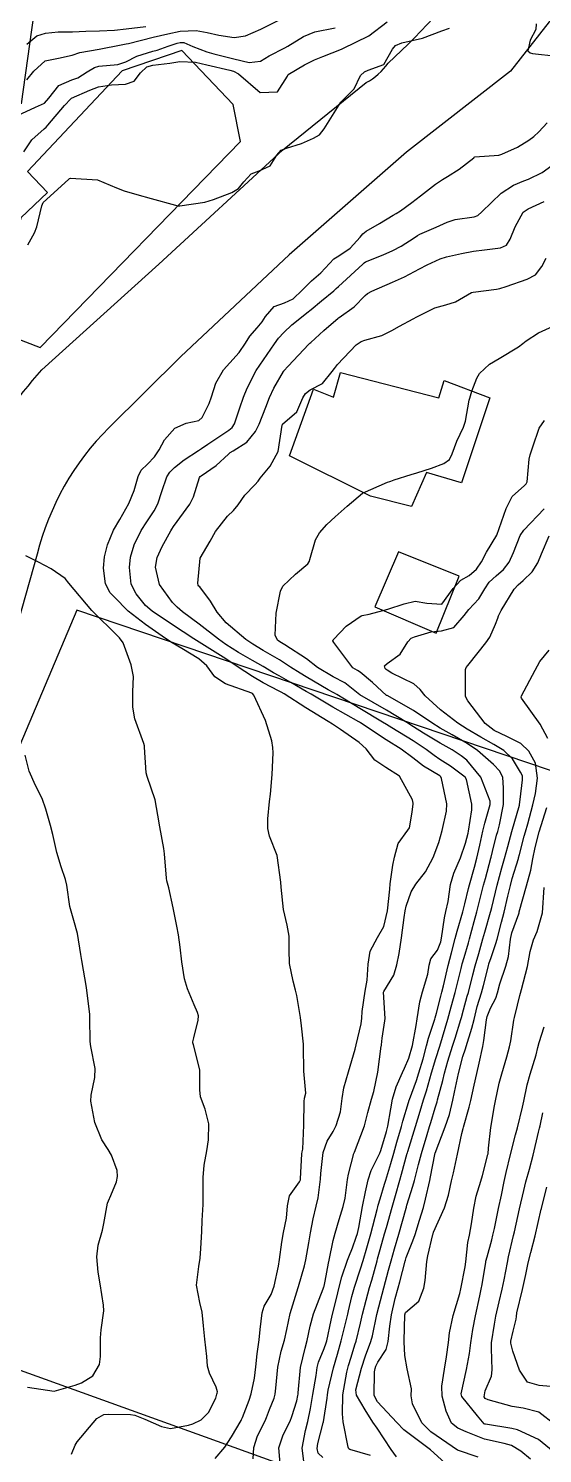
# Model space of a CAD drawing. Header units: metres. Extents: x 318500 to 325275, y 7408834 to 7428799.
# Drawn here: x 323897.5 to 323935.6, y 7420168.2 to 7420274.1 of the extents above; entities that cross this region are included whole.
import ezdxf

# ---------------------------------------------------------------- set-up
doc = ezdxf.new("R2010")
doc.units = ezdxf.units.M
doc.header["$MEASUREMENT"] = 0
for name, color, linetype in [('Cemitério', 206, 'Continuous'), ('Curvas de Nivel 1m', 11, 'Continuous'), ('Curvas de Nivel 5m', 15, 'Continuous'), ('Divisas', 45, 'Continuous'), ('Edificações', 30, 'Continuous'), ('Vias Primárias', 230, 'Continuous')]:
    doc.layers.add(name, color=color, linetype=linetype)

msp = doc.modelspace()

# ---------------------------------------------------------------- linework, layer by layer
at = {"layer": 'Cemitério'}
msp.add_lwpolyline([(323974.53, 7420146.42), (323992.04, 7420200.08), (323901.07, 7420230.88), (323879.8, 7420180.57), (323974.53, 7420146.42)], dxfattribs=at)
at = {"layer": 'Curvas de Nivel 1m', "flags": 128}
for points, elevation in [([(323897.13, 7420264.93), (323897.73, 7420265.82), (323898.65, 7420266.63), (323898.79, 7420266.77), (323898.9, 7420266.91), (323900.15, 7420268.37), (323900.61, 7420268.88), (323900.64, 7420268.91), (323900.67, 7420268.93), (323902.04, 7420269.51), (323902.68, 7420269.75), (323903.63, 7420269.9), (323904.69, 7420269.96), (323905.33, 7420270.18), (323905.79, 7420270.81), (323906.26, 7420271.25), (323906.71, 7420271.38), (323907.98, 7420271.52), (323908.71, 7420271.64), (323909.88, 7420271.59), (323910.71, 7420271.39), (323912.43, 7420271), (323912.7, 7420270.92), (323913.06, 7420270.72), (323914.68, 7420269.33), (323915.96, 7420269.4), (323916.7, 7420270.56), (323916.73, 7420270.64), (323916.76, 7420270.67), (323917.98, 7420271.39), (323918.72, 7420271.77), (323919.34, 7420272.02), (323920.73, 7420272.57), (323920.76, 7420272.59), (323920.82, 7420272.62), (323922.74, 7420273.54), (323924.12, 7420274.58)], 741), ([(323897.34, 7420270.28), (323897.88, 7420270.92), (323898.71, 7420271.69), (323899.71, 7420271.89), (323900.72, 7420272.12), (323901.29, 7420272.3), (323902.73, 7420272.57), (323902.98, 7420272.6), (323904.1, 7420272.84), (323904.73, 7420272.96), (323904.89, 7420272.99), (323906.74, 7420273.44), (323907.82, 7420273.71), (323908.74, 7420273.9), (323909.92, 7420273.94), (323910.74, 7420273.8), (323911.6, 7420273.6), (323912.74, 7420273.42), (323913.58, 7420273.56), (323914.74, 7420274.05), (323916.02, 7420274.68)], 739), ([(323897.36, 7420272.93), (323898.1, 7420273.55), (323898.73, 7420273.76), (323899.69, 7420273.85), (323900.74, 7420273.85), (323901.72, 7420273.89), (323902.74, 7420273.93), (323903.87, 7420273.97), (323904.74, 7420274.06), (323906.18, 7420274.24)], 738), ([(323897.43, 7420258.03), (323897.91, 7420258.92), (323898.09, 7420259.37), (323898.47, 7420260.91), (323898.57, 7420261.18), (323900.44, 7420262.88), (323900.52, 7420262.95), (323900.59, 7420262.98), (323902.59, 7420262.86), (323904, 7420262.25), (323904.58, 7420262.04), (323905.52, 7420261.76), (323906.58, 7420261.47), (323908.39, 7420260.97), (323908.57, 7420260.92), (323908.72, 7420260.92), (323910.57, 7420261.2), (323911.22, 7420261.38), (323912.58, 7420261.9), (323913.08, 7420262.22), (323913.46, 7420262.71), (323914.01, 7420263.3), (323914.6, 7420263.52), (323915.41, 7420263.89), (323915.92, 7420264.68), (323916.24, 7420265.06), (323916.63, 7420265.21), (323917.75, 7420265.54), (323918.64, 7420265.94), (323919.08, 7420266.19), (323919.44, 7420266.63), (323920.67, 7420268.62), (323921.67, 7420269.62), (323922.13, 7420270.6), (323922.42, 7420270.88), (323922.71, 7420270.99), (323923.86, 7420271.43), (323924.51, 7420272.57), (323924.73, 7420272.82), (323925.19, 7420273.02), (323926.74, 7420273.38), (323928.16, 7420273.93), (323928.75, 7420274.11)], 742), ([(323935.18, 7420274.43), (323935.14, 7420274.03), (323934.74, 7420273.22), (323934.55, 7420272.43), (323934.73, 7420272.28), (323934.91, 7420272.25), (323936.72, 7420272.05)], 742), ([(323911.33, 7420167.87), (323912.05, 7420168.71), (323912.56, 7420169.49), (323913.27, 7420170.69), (323913.3, 7420170.76), (323913.37, 7420170.92), (323913.87, 7420172.21), (323914.02, 7420172.68), (323914.25, 7420173.84), (323914.35, 7420174.68), (323914.46, 7420175.65), (323914.6, 7420176.68), (323914.69, 7420177.45), (323914.84, 7420178.68), (323914.98, 7420179.18), (323915.49, 7420180.05), (323915.73, 7420180.67), (323916.03, 7420182.16), (323916.11, 7420182.66), (323916.28, 7420183.93), (323916.41, 7420184.66), (323916.64, 7420185.73), (323916.72, 7420186.65), (323916.86, 7420187.38), (323917.61, 7420188.41), (323917.67, 7420188.58), (323917.68, 7420188.64), (323917.78, 7420190.49), (323917.8, 7420190.64), (323917.85, 7420190.84), (323917.91, 7420192.64), (323917.94, 7420194.39), (323917.98, 7420194.64), (323918.06, 7420195), (323917.93, 7420196.64), (323917.9, 7420198.48), (323917.9, 7420198.64), (323917.76, 7420200), (323917.67, 7420200.64), (323917.4, 7420202.26), (323917.31, 7420202.65), (323917.13, 7420203.32), (323916.85, 7420204.65), (323916.83, 7420205.66), (323916.84, 7420206.66), (323916.69, 7420207.48), (323916.41, 7420208.66), (323916.24, 7420210.32), (323916.21, 7420210.67), (323915.93, 7420212.67), (323915.37, 7420214.1), (323915.26, 7420214.68), (323915.26, 7420215.38), (323915.38, 7420216.68), (323915.44, 7420217.23), (323915.57, 7420218.68), (323915.65, 7420220.3), (323915.63, 7420220.68), (323915.54, 7420221.17), (323915.08, 7420222.68), (323914.21, 7420224.58), (323914.11, 7420224.7), (323914.06, 7420224.73), (323912.1, 7420225.42), (323911.31, 7420225.94), (323910.72, 7420226.74), (323910.12, 7420227.27), (323908.87, 7420228.03), (323908.14, 7420228.47), (323907.66, 7420228.78), (323906.16, 7420229.82), (323904.87, 7420230.82), (323904.52, 7420231.17), (323904.18, 7420231.54), (323903.53, 7420232.18), (323903.2, 7420232.84), (323903.05, 7420234), (323903.11, 7420234.85), (323903.33, 7420235.75), (323903.79, 7420236.84), (323904.26, 7420237.63), (323904.92, 7420238.82), (323905.32, 7420239.78), (323905.63, 7420240.81), (323905.84, 7420241.28), (323906.31, 7420241.73), (323906.83, 7420242.28), (323907.18, 7420242.79), (323907.58, 7420243.54), (323908.35, 7420244.4), (323909.19, 7420244.77), (323910.13, 7420244.98), (323910.36, 7420245.19), (323910.89, 7420246.23), (323911.07, 7420246.74), (323911.39, 7420247.74), (323911.95, 7420248.73), (323912.42, 7420249.26), (323913.11, 7420250.03), (323913.58, 7420250.71), (323913.9, 7420251.24), (323914.45, 7420251.85), (323914.84, 7420252.31), (323915.07, 7420252.69), (323915.71, 7420253.45), (323916.48, 7420253.71), (323917.12, 7420254.02), (323917.8, 7420254.65), (323918.5, 7420255.34), (323919.19, 7420255.94), (323919.83, 7420256.63), (323920.15, 7420256.99), (323920.52, 7420257.21), (323921.36, 7420257.78), (323922.11, 7420258.6), (323922.3, 7420258.84), (323922.55, 7420259.05), (323923.53, 7420259.6), (323924.56, 7420260.23), (323924.77, 7420260.35), (323925.09, 7420260.55), (323925.95, 7420261.17), (323926.58, 7420261.67), (323927.69, 7420262.52), (323928.22, 7420262.89), (323928.6, 7420263.1), (323929.46, 7420263.65), (323930.54, 7420264.49), (323930.58, 7420264.53), (323930.62, 7420264.55), (323932.4, 7420264.69), (323932.62, 7420264.75), (323933.78, 7420265.29), (323934.64, 7420265.79), (323935, 7420266.07), (323935.37, 7420266.42), (323936, 7420267.08)], 743), ([(323914.17, 7420167.85), (323914.2, 7420168.68), (323914.47, 7420169.56), (323915.04, 7420170.67), (323915.14, 7420170.91), (323915.38, 7420171.51), (323915.71, 7420172.35), (323915.79, 7420172.66), (323915.84, 7420173.1), (323916, 7420174.66), (323916.24, 7420175.85), (323916.49, 7420176.65), (323916.67, 7420177.45), (323916.91, 7420178.65), (323917.5, 7420180.58), (323917.52, 7420180.64), (323917.97, 7420182.18), (323918.08, 7420182.63), (323918.29, 7420183.89), (323918.41, 7420184.63), (323918.62, 7420185.67), (323918.85, 7420186.62), (323918.98, 7420187.23), (323919.16, 7420188.62), (323919.19, 7420189.05), (323919.36, 7420190.61), (323919.65, 7420191.44), (323920.09, 7420192.17), (323920.33, 7420192.6), (323920.65, 7420193.62), (323920.77, 7420194.6), (323920.9, 7420195.41), (323921.25, 7420196.6), (323921.74, 7420198.28), (323921.82, 7420198.59), (323922.18, 7420200.17), (323922.23, 7420200.58), (323922.26, 7420201.07), (323922.48, 7420202.58), (323922.62, 7420203.4), (323922.71, 7420204.58), (323922.85, 7420205.56), (323923.4, 7420206.57), (323923.86, 7420207.4), (323924.14, 7420208.56), (323924.3, 7420210.15), (323924.34, 7420210.56), (323924.54, 7420211.94), (323924.66, 7420212.55), (323924.94, 7420213.55), (323925.65, 7420214.54), (323925.78, 7420214.71), (323925.97, 7420215.87), (323926.03, 7420216.49), (323926.03, 7420216.54), (323925.98, 7420216.79), (323925.03, 7420218.55), (323924.02, 7420219.21), (323923.19, 7420219.74), (323922.54, 7420220.58), (323922.04, 7420221.05), (323920.65, 7420222.01), (323920.06, 7420222.42), (323919.74, 7420222.62), (323918.07, 7420223.62), (323916.45, 7420224.66), (323916.23, 7420224.8), (323916.09, 7420224.88), (323914.89, 7420225.48), (323914.1, 7420225.96), (323912.96, 7420226.71), (323912.12, 7420227.26), (323910.74, 7420228.13), (323910.14, 7420228.51), (323909.75, 7420228.76), (323908.16, 7420229.8), (323906.65, 7420230.8), (323906.17, 7420231.23), (323905.48, 7420232.11), (323905.11, 7420232.82), (323904.97, 7420234.06), (323905.05, 7420234.82), (323905.32, 7420235.73), (323905.85, 7420236.81), (323906.26, 7420237.44), (323906.8, 7420238.26), (323907.07, 7420238.79), (323907.38, 7420239.69), (323907.75, 7420240.79), (323907.96, 7420241.13), (323908.31, 7420241.48), (323909.04, 7420242.05), (323910.11, 7420242.75), (323910.33, 7420242.89), (323910.8, 7420243.21), (323912.35, 7420244.26), (323912.61, 7420244.46), (323912.78, 7420244.72), (323913.17, 7420245.91), (323913.43, 7420246.71), (323913.71, 7420247.38), (323914.39, 7420248.7), (323915.75, 7420250.68), (323916.03, 7420251.08), (323916.44, 7420251.52), (323917.04, 7420252.07), (323917.74, 7420252.65), (323918.14, 7420252.97), (323918.47, 7420253.23), (323919.24, 7420253.87), (323920.14, 7420254.62), (323920.33, 7420254.78), (323920.49, 7420254.93), (323922.31, 7420256.59), (323922.41, 7420256.69), (323922.51, 7420256.75), (323923.81, 7420257.28), (323924.53, 7420257.6), (323925.16, 7420257.93), (323926.12, 7420258.54), (323926.37, 7420258.71), (323926.54, 7420258.81), (323927.74, 7420259.33), (323928.56, 7420259.71), (323929.16, 7420259.9), (323930.56, 7420260.1), (323930.85, 7420260.2), (323931.15, 7420260.48), (323932.58, 7420261.86), (323933.49, 7420262.45), (323934.26, 7420262.77), (323934.6, 7420262.9), (323935.62, 7420263.41), (323936.62, 7420264.12)], 744), ([(323917.98, 7420167.28), (323917.8, 7420168.63), (323918.05, 7420169.94), (323918.22, 7420170.63), (323918.42, 7420171.59), (323918.6, 7420172.62), (323918.83, 7420174.03), (323918.91, 7420174.62), (323919.02, 7420175.02), (323919.44, 7420176.04), (323919.59, 7420176.46), (323919.64, 7420176.61), (323919.94, 7420178.14), (323920.05, 7420178.6), (323920.34, 7420179.75), (323920.54, 7420180.6), (323920.74, 7420181.37), (323921.16, 7420182.59), (323921.27, 7420182.86), (323921.54, 7420183.52), (323921.82, 7420184.32), (323921.9, 7420184.58), (323922.01, 7420185.03), (323922.29, 7420186.58), (323922.49, 7420187.69), (323922.7, 7420188.57), (323922.93, 7420189.26), (323923.56, 7420190.56), (323923.64, 7420190.76), (323924.06, 7420192.15), (323924.15, 7420192.56), (323924.38, 7420193.85), (323924.51, 7420194.55), (323924.77, 7420195.49), (323925.24, 7420196.54), (323925.4, 7420196.87), (323925.73, 7420197.6), (323925.99, 7420198.54), (323926.27, 7420200.03), (323926.35, 7420200.53), (323926.53, 7420201.78), (323926.73, 7420202.53), (323927.14, 7420203.85), (323927.23, 7420204.52), (323927.36, 7420204.99), (323927.84, 7420205.63), (323928.09, 7420206.26), (323928.14, 7420206.51), (323928.36, 7420208.02), (323928.46, 7420208.5), (323928.63, 7420209.24), (323928.81, 7420210.5), (323929.05, 7420211.35), (323929.55, 7420212.49), (323929.94, 7420213.57), (323930.12, 7420214.31), (323930.15, 7420214.48), (323930.4, 7420216.05), (323930.41, 7420216.48), (323930.01, 7420218.31), (323929.9, 7420218.48), (323928.82, 7420219.3), (323928.02, 7420219.8), (323927.6, 7420220.09), (323927.01, 7420220.53), (323926.04, 7420221.18), (323924.46, 7420222.15), (323924.06, 7420222.39), (323923.77, 7420222.56), (323922.07, 7420223.58), (323920.37, 7420224.62), (323920.2, 7420224.73), (323920.09, 7420224.78), (323919.74, 7420224.98), (323918.1, 7420225.94), (323917.66, 7420226.2), (323916.93, 7420226.66), (323916.12, 7420227.19), (323914.91, 7420227.9), (323914.13, 7420228.36), (323913.62, 7420228.71), (323912.16, 7420229.95), (323911.49, 7420230.73), (323911, 7420231.56), (323910.19, 7420232.61), (323910.12, 7420232.68), (323910.07, 7420232.75), (323910.04, 7420232.9), (323910.22, 7420234.75), (323910.96, 7420236.01), (323911.37, 7420236.73), (323912.26, 7420237.87), (323912.69, 7420238.29), (323913.04, 7420238.71), (323913.55, 7420239.43), (323914.29, 7420240.2), (323914.52, 7420240.47), (323914.69, 7420240.69), (323915.41, 7420241.59), (323916.01, 7420242.67), (323916.32, 7420244.64), (323916.33, 7420244.67), (323916.35, 7420244.7), (323917.41, 7420245.61), (323917.85, 7420246.65), (323918.04, 7420246.99), (323918.39, 7420247.26), (323919.31, 7420247.72), (323920.03, 7420248.62), (323920.19, 7420248.85), (323920.42, 7420249.14), (323921.8, 7420250.6), (323922.18, 7420250.85), (323922.44, 7420250.95), (323923.71, 7420251.3), (323924.45, 7420251.65), (323925.02, 7420251.99), (323926.04, 7420252.54), (323926.32, 7420252.68), (323926.46, 7420252.76), (323927.66, 7420253.34), (323928.48, 7420253.56), (323929.19, 7420253.79), (323930.38, 7420254.48), (323930.49, 7420254.52), (323932.23, 7420254.72), (323932.49, 7420254.77), (323932.96, 7420254.92), (323934.5, 7420255.47), (323935.12, 7420255.8), (323935.6, 7420256.42), (323935.91, 7420257.03)], 746), ([(323919.33, 7420167.94), (323918.98, 7420168.26), (323918.91, 7420168.62), (323918.97, 7420168.99), (323919.37, 7420170.53), (323919.38, 7420170.6), (323919.66, 7420172.34), (323919.69, 7420172.61), (323919.74, 7420172.94), (323920.12, 7420174.6), (323920.41, 7420175.62), (323920.7, 7420176.6), (323920.85, 7420177.2), (323921.18, 7420178.59), (323921.24, 7420178.84), (323921.49, 7420179.9), (323921.69, 7420180.59), (323922.14, 7420181.96), (323922.33, 7420182.58), (323922.6, 7420183.52), (323922.89, 7420184.57), (323923.37, 7420186.36), (323923.41, 7420186.56), (323923.44, 7420186.7), (323923.59, 7420187.17), (323923.92, 7420188.24), (323924.01, 7420188.55), (323924.38, 7420189.79), (323924.6, 7420190.55), (323924.84, 7420191.36), (323925.18, 7420192.54), (323925.28, 7420192.93), (323925.69, 7420194.31), (323925.74, 7420194.49), (323925.76, 7420194.54), (323926.28, 7420195.96), (323926.46, 7420196.53), (323926.78, 7420197.57), (323927.02, 7420198.52), (323927.17, 7420199.1), (323927.65, 7420200.51), (323927.68, 7420200.6), (323927.78, 7420200.94), (323928.09, 7420202.21), (323928.17, 7420202.5), (323928.29, 7420202.99), (323928.65, 7420204.5), (323928.89, 7420205.43), (323929.17, 7420206.49), (323929.3, 7420207.04), (323929.73, 7420208.48), (323929.89, 7420209.06), (323930.15, 7420210.22), (323930.22, 7420210.48), (323930.6, 7420211.79), (323930.77, 7420212.47), (323930.99, 7420213.42), (323931.22, 7420214.47), (323931.36, 7420215.07), (323931.75, 7420216.46), (323931.75, 7420216.69), (323931.06, 7420218.47), (323930.02, 7420219.75), (323929.61, 7420220.07), (323928.93, 7420220.5), (323928.04, 7420221.01), (323926.82, 7420221.75), (323926.06, 7420222.23), (323925.56, 7420222.55), (323924.07, 7420223.45), (323922.09, 7420224.59), (323920.97, 7420225.48), (323920.1, 7420225.94), (323918.94, 7420226.63), (323918.12, 7420227.26), (323916.5, 7420228.3), (323916.14, 7420228.53), (323915.97, 7420228.67), (323915.79, 7420229.03), (323915.87, 7420230.67), (323916.19, 7420232.29), (323916.36, 7420232.67), (323917.3, 7420233.56), (323918.22, 7420234.32), (323918.34, 7420234.52), (323918.37, 7420234.64), (323918.78, 7420236.1), (323919.09, 7420236.63), (323919.64, 7420237.24), (323920.26, 7420237.81), (323921.14, 7420238.61), (323922.28, 7420239.57), (323924.13, 7420240.39), (323924.3, 7420240.44), (323924.38, 7420240.47), (323924.62, 7420240.56), (323925.89, 7420240.96), (323926.31, 7420241.09), (323927.4, 7420241.43), (323928.32, 7420241.77), (323928.74, 7420242.08), (323928.95, 7420242.5), (323929.29, 7420243.45), (323929.78, 7420244.49), (323929.92, 7420244.92), (323930.21, 7420246.48), (323930.24, 7420246.63), (323930.39, 7420247.16), (323930.76, 7420248.12), (323930.98, 7420248.47), (323931.71, 7420249.17), (323932.42, 7420249.57), (323933.87, 7420250.44), (323934.18, 7420250.69), (323934.44, 7420250.9), (323935.36, 7420251.5), (323936.45, 7420251.99)], 747), ([(323922.87, 7420168.1), (323921.34, 7420168.55), (323921.26, 7420168.59), (323921.22, 7420168.71), (323920.85, 7420170.6), (323920.79, 7420171.18), (323920.82, 7420172.6), (323921.11, 7420174.28), (323921.18, 7420174.59), (323921.24, 7420174.78), (323921.43, 7420175.4), (323921.72, 7420176.31), (323921.8, 7420176.58), (323922.13, 7420177.92), (323922.28, 7420178.58), (323922.55, 7420179.63), (323922.81, 7420180.57), (323922.96, 7420181.11), (323923.36, 7420182.56), (323923.39, 7420182.7), (323923.54, 7420183.23), (323923.83, 7420184.28), (323923.91, 7420184.55), (323924.05, 7420185.04), (323924.48, 7420186.55), (323924.73, 7420187.41), (323925.04, 7420188.54), (323925.17, 7420188.99), (323925.6, 7420190.54), (323925.61, 7420190.57), (323925.64, 7420190.67), (323926.22, 7420192.53), (323926.55, 7420193.66), (323926.82, 7420194.52), (323927.03, 7420195.19), (323927.41, 7420196.51), (323927.73, 7420197.59), (323928.02, 7420198.51), (323928.43, 7420199.83), (323928.62, 7420200.5), (323928.86, 7420201.41), (323929.15, 7420202.49), (323929.61, 7420204.27), (323929.66, 7420204.48), (323929.69, 7420204.61), (323929.83, 7420205.08), (323930.14, 7420206.18), (323930.23, 7420206.48), (323930.58, 7420207.76), (323930.77, 7420208.47), (323930.99, 7420209.37), (323931.27, 7420210.47), (323931.41, 7420210.96), (323931.82, 7420212.46), (323931.84, 7420212.55), (323931.94, 7420212.95), (323932.24, 7420214.17), (323932.32, 7420214.45), (323932.46, 7420214.95), (323932.74, 7420216.45), (323932.76, 7420217.69), (323932.69, 7420218.45), (323932.49, 7420218.93), (323932.02, 7420219.43), (323930.81, 7420220.47), (323930.04, 7420220.99), (323928.93, 7420221.62), (323928.05, 7420222.11), (323927.42, 7420222.52), (323926.07, 7420223.43), (323924.11, 7420224.54), (323924.09, 7420224.55), (323924.07, 7420224.56), (323923.03, 7420225.51), (323922.11, 7420226.29), (323921.91, 7420226.4), (323921.55, 7420226.6), (323920.14, 7420228.48), (323920.07, 7420228.62), (323920.09, 7420228.68), (323920.14, 7420228.74), (323921.06, 7420229.7), (323922.17, 7420230.46), (323922.26, 7420230.49), (323922.77, 7420230.58), (323924.17, 7420230.95), (323925.37, 7420231.36), (323926.18, 7420231.55), (323927.06, 7420231.41), (323928.18, 7420231.33), (323929.02, 7420232.5), (323929.57, 7420233.12), (323930.2, 7420233.46), (323930.75, 7420233.94), (323931.12, 7420234.47), (323931.49, 7420235.2), (323932.25, 7420236.46), (323932.95, 7420238.45), (323933.39, 7420239.34), (323934.3, 7420240.14), (323934.44, 7420240.28), (323934.5, 7420240.43), (323934.65, 7420242.1), (323934.72, 7420242.42), (323934.94, 7420243.02), (323935.41, 7420244.41), (323935.79, 7420244.98)], 748), ([(323924.8, 7420168), (323924.4, 7420168.54), (323923.36, 7420170.12), (323923.05, 7420170.56), (323922.47, 7420171.49), (323921.83, 7420172.58), (323921.78, 7420172.96), (323922.21, 7420174.58), (323922.51, 7420175.5), (323922.91, 7420176.57), (323923.03, 7420176.99), (323923.34, 7420178.56), (323923.49, 7420179.14), (323923.87, 7420180.55), (323924.22, 7420181.85), (323924.4, 7420182.55), (323924.65, 7420183.44), (323924.97, 7420184.54), (323925.52, 7420186.47), (323925.54, 7420186.53), (323925.55, 7420186.56), (323925.58, 7420186.68), (323926.02, 7420188.11), (323926.14, 7420188.52), (323926.45, 7420189.7), (323926.67, 7420190.52), (323927.07, 7420191.94), (323927.26, 7420192.52), (323927.35, 7420192.83), (323927.68, 7420193.92), (323927.82, 7420194.37), (323927.86, 7420194.51), (323928.25, 7420195.96), (323928.38, 7420196.5), (323928.62, 7420197.39), (323928.97, 7420198.49), (323929.15, 7420199.09), (323929.58, 7420200.48), (323929.62, 7420200.64), (323929.78, 7420201.21), (323930.06, 7420202.21), (323930.14, 7420202.48), (323930.48, 7420203.81), (323930.65, 7420204.47), (323930.91, 7420205.39), (323931.22, 7420206.47), (323931.37, 7420206.96), (323931.79, 7420208.46), (323931.81, 7420208.53), (323931.88, 7420208.81), (323932.29, 7420210.45), (323932.63, 7420211.74), (323932.83, 7420212.45), (323933.06, 7420213.33), (323933.36, 7420214.44), (323933.94, 7420216.39), (323933.94, 7420216.43), (323933.95, 7420216.46), (323933.99, 7420216.82), (323934.16, 7420218.28), (323934.17, 7420218.43), (323934.15, 7420218.57), (323934.01, 7420218.86), (323933.42, 7420219.84), (323932.78, 7420220.45), (323932.04, 7420220.9), (323931.06, 7420221.46), (323930.05, 7420222.04), (323929.36, 7420222.49), (323928.07, 7420223.48), (323926.93, 7420224.53), (323926.55, 7420224.99), (323926.1, 7420225.41), (323924.46, 7420226.2), (323924.11, 7420226.42), (323924.03, 7420226.48), (323923.96, 7420226.56), (323923.92, 7420226.76), (323924.12, 7420226.93), (323925.07, 7420227.61), (323925.64, 7420228.54), (323925.89, 7420228.8), (323926.15, 7420228.91), (323927.39, 7420229.28), (323928.15, 7420229.34), (323929.05, 7420229.6), (323929.82, 7420230.49), (323930.17, 7420230.93), (323930.93, 7420231.72), (323931.36, 7420232.47), (323931.69, 7420232.97), (323932.2, 7420233.44), (323932.76, 7420233.91), (323933.16, 7420234.45), (323933.49, 7420235.18), (323934, 7420236.43), (323934.25, 7420236.84), (323935.77, 7420238.41)], 749), ([(323900.66, 7420168.19), (323900.94, 7420168.86), (323901.08, 7420169.11), (323901.35, 7420169.43), (323902.01, 7420170.19), (323902.54, 7420170.84), (323903.08, 7420171.13), (323903.38, 7420171.17), (323905.05, 7420171.13), (323905.37, 7420171.08), (323906.11, 7420170.79), (323907.36, 7420170.24), (323908.02, 7420170.11), (323909.36, 7420170.34), (323909.67, 7420170.44), (323910.29, 7420170.74), (323910.83, 7420171.28), (323911.39, 7420172.35), (323911.47, 7420172.65), (323911.49, 7420172.72), (323911.51, 7420172.82), (323911.4, 7420173.18), (323910.91, 7420174.22), (323910.78, 7420174.73), (323910.71, 7420175.45), (323910.58, 7420176.73), (323910.47, 7420177.73), (323910.36, 7420178.74), (323910.2, 7420179.45), (323909.96, 7420180.74), (323910.13, 7420182.13), (323910.22, 7420182.74), (323910.28, 7420183.48), (323910.34, 7420184.74), (323910.38, 7420185.56), (323910.45, 7420186.74), (323910.44, 7420187.89), (323910.44, 7420188.74), (323910.53, 7420189.65), (323910.71, 7420190.73), (323910.84, 7420191.54), (323910.87, 7420192.73), (323910.59, 7420193.83), (323910.26, 7420194.74), (323910.21, 7420195.26), (323910.19, 7420196.74), (323909.74, 7420198.6), (323909.68, 7420198.75), (323909.67, 7420198.82), (323909.75, 7420199.12), (323910.07, 7420200.44), (323910.1, 7420200.75), (323910.03, 7420201.01), (323909.78, 7420201.56), (323909.28, 7420202.76), (323909.06, 7420203.51), (323908.86, 7420204.76), (323908.74, 7420205.86), (323908.61, 7420206.77), (323908.49, 7420207.41), (323908.22, 7420208.77), (323907.89, 7420210.25), (323907.75, 7420210.78), (323907.72, 7420210.97), (323907.58, 7420212.78), (323907.53, 7420213.19), (323907.22, 7420214.79), (323907.09, 7420215.66), (323906.87, 7420216.79), (323906.28, 7420218.53), (323906.21, 7420218.8), (323906.1, 7420220.72), (323906.09, 7420220.8), (323906.03, 7420220.97), (323905.38, 7420222.81), (323905.22, 7420223.67), (323905.23, 7420224.81), (323905.26, 7420225.97), (323905.1, 7420226.82), (323904.5, 7420228.46), (323904.24, 7420228.83), (323904.14, 7420228.93), (323902.17, 7420230.86), (323900.48, 7420232.88), (323900.2, 7420233.25), (323899.15, 7420233.95), (323898.21, 7420234.46), (323897.27, 7420234.92)], 742), ([(323936.04, 7420221.36), (323935.47, 7420222.41), (323934.09, 7420224.34), (323934.06, 7420224.43), (323934.09, 7420224.53), (323935.1, 7420226.42), (323935.45, 7420227.08), (323936.13, 7420227.91)], 751), ([(323897.39, 7420173.16), (323899.39, 7420172.88), (323900.94, 7420173.32), (323901.4, 7420173.49), (323902.25, 7420174), (323902.74, 7420174.84), (323902.82, 7420175.45), (323902.82, 7420176.84), (323902.86, 7420177.43), (323903.06, 7420178.83), (323903.05, 7420179.26), (323902.8, 7420180.84), (323902.65, 7420181.7), (323902.55, 7420182.84), (323902.66, 7420183.72), (323902.96, 7420184.84), (323903.07, 7420185.32), (323903.35, 7420186.83), (323903.41, 7420187.01), (323903.59, 7420187.4), (323904, 7420188.43), (323904.08, 7420188.82), (323904.05, 7420189.26), (323903.63, 7420190.4), (323903.38, 7420190.83), (323902.93, 7420191.55), (323902.39, 7420192.84), (323902.11, 7420194.42), (323902.13, 7420194.85), (323902.39, 7420196.16), (323902.42, 7420196.84), (323902.1, 7420198.48), (323902.06, 7420198.85), (323902.04, 7420200.57), (323902.02, 7420200.85), (323901.79, 7420202.85), (323901.44, 7420204.86), (323901.37, 7420205.31), (323901.11, 7420206.86), (323900.83, 7420207.84), (323900.55, 7420208.87), (323900.31, 7420210.46), (323900.23, 7420210.88), (323899.91, 7420211.81), (323899.57, 7420212.89), (323899.29, 7420214.23), (323899.11, 7420214.89), (323898.76, 7420216.1), (323898.5, 7420216.9), (323897.99, 7420217.85), (323897.52, 7420218.92), (323897.22, 7420220.12)], 741), ([(323930.86, 7420167.98), (323929.34, 7420168.48), (323927.36, 7420169.84), (323926.69, 7420170.52), (323925.98, 7420171.94), (323925.9, 7420172.52), (323925.92, 7420173.04), (323925.59, 7420174.53), (323925.43, 7420175.53), (323925.38, 7420176.53), (323925.38, 7420176.6), (323925.43, 7420178.53), (323925.48, 7420178.71), (323926.46, 7420179.56), (323926.84, 7420180.52), (323926.93, 7420181.1), (323927.05, 7420182.51), (323927.12, 7420182.93), (323927.51, 7420184.51), (323927.52, 7420184.55), (323927.56, 7420184.67), (323928.36, 7420186.5), (323928.66, 7420187.42), (323928.9, 7420188.49), (323929.03, 7420189.08), (323929.34, 7420190.48), (323929.66, 7420192), (323929.75, 7420192.39), (323929.77, 7420192.48), (323930.2, 7420193.96), (323930.33, 7420194.47), (323930.57, 7420195.61), (323930.77, 7420196.47), (323930.95, 7420197.24), (323931.21, 7420198.47), (323931.28, 7420198.93), (323931.49, 7420200.46), (323931.54, 7420200.7), (323931.78, 7420201.32), (323932.18, 7420202.07), (323932.31, 7420202.45), (323932.48, 7420203.12), (323932.93, 7420204.44), (323933.11, 7420205.16), (323933.28, 7420206.44), (323933.38, 7420206.91), (323933.88, 7420208.34), (323933.91, 7420208.4), (323933.92, 7420208.43), (323933.92, 7420208.47), (323934.45, 7420210.42), (323934.77, 7420211.57), (323934.93, 7420212.41), (323935.1, 7420213.26), (323935.41, 7420214.41), (323935.98, 7420216.23)], 751), ([(323934.75, 7420167.83), (323934.05, 7420168.42), (323933.35, 7420168.83), (323932.81, 7420168.98), (323931.35, 7420169.3), (323929.99, 7420169.85), (323929.36, 7420170.13), (323928.89, 7420170.49), (323928.49, 7420171.39), (323928.19, 7420172.5), (323928.16, 7420173.25), (323928.36, 7420174.5), (323928.51, 7420175.42), (323928.67, 7420176.49), (323928.75, 7420177.2), (323929.01, 7420178.49), (323929.5, 7420180.13), (323929.58, 7420180.48), (323929.9, 7420182.1), (323929.95, 7420182.47), (323930.11, 7420183.91), (323930.22, 7420184.47), (323930.38, 7420185.29), (323930.54, 7420186.47), (323930.72, 7420187.35), (323931.06, 7420188.47), (323931.19, 7420188.89), (323931.59, 7420190.46), (323931.6, 7420190.5), (323931.64, 7420190.92), (323931.82, 7420192.46), (323932.08, 7420194.06), (323932.15, 7420194.45), (323932.42, 7420195.74), (323932.62, 7420196.45), (323933, 7420197.7), (323933.2, 7420198.44), (323933.29, 7420198.9), (323933.52, 7420200.43), (323933.57, 7420200.64), (323933.79, 7420201.55), (323933.96, 7420202.26), (323934.01, 7420202.43), (323934.09, 7420202.71), (323934.53, 7420204.42), (323934.73, 7420205.52), (323934.99, 7420206.41), (323935.26, 7420207.01), (323935.64, 7420208.4), (323935.78, 7420210.29)], 752), ([(323936.43, 7420168.38), (323935.35, 7420169.28), (323933.8, 7420169.99), (323933.37, 7420170.1), (323931.41, 7420170.41), (323931.37, 7420170.42), (323931.31, 7420170.45), (323930.81, 7420171.03), (323929.66, 7420172.48), (323929.6, 7420172.68), (323930.01, 7420174.47), (323930.23, 7420175.68), (323930.32, 7420176.47), (323930.47, 7420177.46), (323930.67, 7420178.46), (323930.99, 7420179.96), (323931.1, 7420180.46), (323931.17, 7420180.79), (323931.44, 7420182.45), (323931.45, 7420182.53), (323931.54, 7420182.84), (323931.88, 7420184.12), (323931.96, 7420184.45), (323932.07, 7420184.95), (323932.39, 7420186.45), (323932.6, 7420187.44), (323932.81, 7420188.44), (323932.95, 7420189.11), (323933.28, 7420190.44), (323933.65, 7420191.91), (323933.78, 7420192.43), (323934.15, 7420193.96), (323934.25, 7420194.42), (323934.51, 7420195.62), (323934.73, 7420196.41), (323935.17, 7420197.85), (323935.31, 7420198.41), (323935.39, 7420198.76), (323935.76, 7420199.93)], 753), ([(323936.58, 7420170.38), (323935.38, 7420171.3), (323934.21, 7420171.6), (323933.39, 7420171.72), (323931.62, 7420172.23), (323931.4, 7420172.32), (323931.32, 7420172.45), (323931.4, 7420172.89), (323931.87, 7420173.99), (323931.92, 7420174.45), (323931.85, 7420176.04), (323931.87, 7420176.45), (323932.07, 7420177.84), (323932.19, 7420178.44), (323932.42, 7420179.51), (323932.65, 7420180.44), (323932.8, 7420181.15), (323933.04, 7420182.43), (323933.13, 7420182.85), (323933.5, 7420184.43), (323933.56, 7420184.71), (323933.95, 7420186.42), (323934.25, 7420187.77), (323934.41, 7420188.42), (323934.68, 7420189.36), (323934.96, 7420190.41), (323935.36, 7420192.11), (323935.43, 7420192.4), (323935.47, 7420192.59), (323935.68, 7420193.54)], 754)]:
    msp.add_lwpolyline(points, dxfattribs=dict(at, elevation=elevation))
at = {"layer": 'Curvas de Nivel 5m', "flags": 128}
for points, elevation in [([(323896.66, 7420267.63), (323897.99, 7420268.25), (323898.67, 7420268.56), (323898.98, 7420268.91), (323899.72, 7420269.86), (323900.69, 7420270.28), (323901.13, 7420270.44), (323901.83, 7420270.87), (323902.37, 7420271.2), (323902.71, 7420271.29), (323904.12, 7420271.43), (323904.71, 7420271.63), (323905.51, 7420272.03), (323906.72, 7420272.41), (323907.04, 7420272.49), (323907.85, 7420272.79), (323908.51, 7420273.01), (323908.73, 7420273.06), (323909, 7420273.05), (323909.69, 7420272.77), (323910.72, 7420272.36), (323911.25, 7420272.22), (323912.72, 7420271.85), (323913.86, 7420271.56), (323914.71, 7420271.67), (323915.35, 7420272.06), (323916.51, 7420272.67), (323916.73, 7420272.79), (323917.9, 7420273.49), (323918.74, 7420273.84), (323920.26, 7420274.15)], 740), ([(323916.16, 7420167.49), (323916.07, 7420168.66), (323916.38, 7420169.63), (323916.9, 7420170.65), (323917.03, 7420170.99), (323917.39, 7420172.16), (323917.48, 7420172.55), (323917.5, 7420172.64), (323917.51, 7420172.75), (323917.67, 7420174.64), (323918.02, 7420176.06), (323918.18, 7420176.63), (323918.4, 7420177.69), (323918.65, 7420178.62), (323919.36, 7420180.47), (323919.41, 7420180.61), (323919.43, 7420180.68), (323919.51, 7420181.05), (323919.76, 7420182.38), (323919.8, 7420182.61), (323920.09, 7420184.06), (323920.24, 7420184.6), (323920.54, 7420185.63), (323920.84, 7420186.6), (323920.98, 7420187.2), (323921.17, 7420188.59), (323921.23, 7420188.98), (323921.64, 7420190.52), (323921.65, 7420190.58), (323921.68, 7420190.63), (323922.43, 7420192.58), (323922.67, 7420193.58), (323922.94, 7420194.57), (323923.12, 7420195.14), (323923.41, 7420196.56), (323923.67, 7420198.49), (323923.69, 7420198.56), (323923.69, 7420198.61), (323923.75, 7420199.1), (323923.94, 7420200.39), (323923.96, 7420200.56), (323923.84, 7420202.52), (323923.86, 7420202.56), (323924.6, 7420203.77), (323924.82, 7420204.55), (323924.99, 7420205.39), (323925.17, 7420206.55), (323925.37, 7420208.05), (323925.45, 7420208.54), (323925.53, 7420208.89), (323925.89, 7420209.96), (323926.25, 7420210.53), (323926.97, 7420211.46), (323927.53, 7420212.52), (323927.94, 7420213.62), (323928.19, 7420214.51), (323928.51, 7420215.96), (323928.53, 7420216.5), (323928.15, 7420218.37), (323928.09, 7420218.51), (323928.05, 7420218.55), (323928.01, 7420218.57), (323926.8, 7420219.31), (323926.02, 7420219.91), (323925.15, 7420220.55), (323924.04, 7420221.26), (323922.14, 7420222.51), (323922.06, 7420222.56), (323922.01, 7420222.59), (323920.08, 7420223.69), (323918.46, 7420224.64), (323918.09, 7420224.85), (323916.95, 7420225.51), (323916.1, 7420226), (323915.67, 7420226.24), (323914.89, 7420226.69), (323914.12, 7420227.14), (323913.08, 7420227.75), (323912.13, 7420228.34), (323911.58, 7420228.73), (323910.16, 7420229.85), (323908.92, 7420230.77), (323908.51, 7420231.11), (323908.18, 7420231.46), (323907.21, 7420232.79), (323906.91, 7420234.09), (323907.02, 7420234.79), (323907.4, 7420235.62), (323908.05, 7420236.78), (323908.13, 7420236.91), (323908.25, 7420237.11), (323909.46, 7420238.76), (323909.74, 7420239.3), (323910.17, 7420240.75), (323910.23, 7420240.82), (323910.3, 7420240.87), (323911.42, 7420241.63), (323912.33, 7420242.47), (323912.46, 7420242.59), (323912.67, 7420242.72), (323913.68, 7420243.36), (323914.34, 7420244.15), (323914.61, 7420244.7), (323915.09, 7420245.97), (323915.37, 7420246.69), (323915.7, 7420247.37), (323916.41, 7420248.62), (323916.43, 7420248.65), (323916.44, 7420248.67), (323916.76, 7420249.01), (323918.29, 7420250.64), (323918.36, 7420250.71), (323918.43, 7420250.77), (323919.41, 7420251.66), (323920.46, 7420252.57), (323920.49, 7420252.59), (323920.54, 7420252.62), (323921.67, 7420253.41), (323922.48, 7420254.25), (323922.66, 7420254.41), (323922.98, 7420254.58), (323924.5, 7420255.25), (323925.4, 7420255.65), (323926.51, 7420256.23), (323927.09, 7420256.53), (323928.05, 7420256.98), (323928.52, 7420257.14), (323929.63, 7420257.38), (323930.53, 7420257.56), (323931.35, 7420257.66), (323932.53, 7420257.79), (323932.97, 7420258.01), (323933.25, 7420258.45), (323933.62, 7420259.37), (323934.22, 7420260.44), (323934.57, 7420260.71), (323935.76, 7420261.24)], 745), ([(323928.39, 7420167.55), (323927.34, 7420168.51), (323925.36, 7420170.01), (323924.83, 7420170.54), (323923.39, 7420172.07), (323923.15, 7420172.56), (323923.16, 7420174.3), (323923.21, 7420174.56), (323923.26, 7420174.72), (323923.43, 7420175.02), (323924.03, 7420175.96), (323924.19, 7420176.55), (323924.31, 7420177.7), (323924.43, 7420178.55), (323924.7, 7420179.75), (323924.92, 7420180.54), (323925.04, 7420181), (323925.44, 7420182.53), (323925.47, 7420182.6), (323925.53, 7420182.81), (323926.02, 7420184.05), (323926.18, 7420184.52), (323926.52, 7420185.57), (323926.81, 7420186.52), (323926.97, 7420187.13), (323927.29, 7420188.51), (323927.34, 7420188.79), (323927.64, 7420190.44), (323927.65, 7420190.49), (323927.67, 7420190.54), (323928.43, 7420192.5), (323928.73, 7420193.43), (323928.99, 7420194.49), (323929.11, 7420195.08), (323929.4, 7420196.48), (323929.73, 7420197.74), (323929.92, 7420198.3), (323929.98, 7420198.48), (323930.41, 7420199.83), (323930.56, 7420200.47), (323930.8, 7420201.45), (323931.11, 7420202.47), (323931.26, 7420203.01), (323931.63, 7420204.46), (323931.67, 7420204.61), (323931.83, 7420205.08), (323932.18, 7420206.12), (323932.27, 7420206.45), (323932.61, 7420207.71), (323932.81, 7420208.45), (323933.08, 7420209.63), (323933.26, 7420210.44), (323933.4, 7420210.95), (323933.86, 7420212.43), (323933.87, 7420212.49), (323933.93, 7420212.73), (323934.29, 7420214.09), (323934.38, 7420214.42), (323934.56, 7420215.02), (323934.93, 7420216.42), (323935.13, 7420217.28), (323935.27, 7420218.41), (323935.12, 7420219.51), (323934.64, 7420220.42), (323934.04, 7420220.98), (323933, 7420221.49), (323932.05, 7420221.96), (323931.38, 7420222.47), (323930.09, 7420224.15), (323929.93, 7420224.48), (323929.92, 7420226.29), (323929.93, 7420226.48), (323929.98, 7420226.62), (323930.11, 7420226.78), (323930.86, 7420227.74), (323931.44, 7420228.47), (323931.73, 7420228.88), (323932.16, 7420229.85), (323932.33, 7420230.3), (323932.39, 7420230.46), (323932.57, 7420230.85), (323933.55, 7420232.44), (323933.85, 7420232.78), (323934.2, 7420233.09), (323934.88, 7420233.74), (323935.3, 7420234.41), (323935.58, 7420235.06), (323936.15, 7420236.4)], 750), ([(323936.24, 7420173.22), (323935.41, 7420173.29), (323934.54, 7420173.54), (323933.93, 7420174.42), (323933.44, 7420175.84), (323933.3, 7420176.43), (323933.3, 7420176.58), (323933.46, 7420177.32), (323933.69, 7420178.22), (323933.71, 7420178.43), (323933.75, 7420178.69), (323934.17, 7420180.42), (323934.4, 7420181.53), (323934.58, 7420182.41), (323934.77, 7420183.18), (323935.1, 7420184.41), (323935.56, 7420186.38), (323935.57, 7420186.4), (323935.58, 7420186.46), (323935.97, 7420188.03)], 755)]:
    msp.add_lwpolyline(points, dxfattribs=dict(at, elevation=elevation))
at = {"layer": 'Divisas'}
msp.add_lwpolyline([(323896.95, 7420268.51), (323904.73, 7420324.18), (323907.11, 7420331.59), (323899.67, 7420361.27), (323896.21, 7420393.4), (323891.64, 7420419.43), (323888.78, 7420435.71), (323883.93, 7420446.29), (323880.26, 7420455.53)], dxfattribs=at)
at = {"layer": 'Edificações'}
for points in [[(323894.93, 7420251.72), (323898.33, 7420250.39), (323913.23, 7420265.69), (323912.67, 7420268.45), (323908.86, 7420272.45), (323904.44, 7420270.94), (323897.41, 7420263.48), (323898.88, 7420261.92), (323896.9, 7420260.03), (323894.93, 7420251.72)], [(323931.73, 7420246.65), (323929.64, 7420240.34), (323927.04, 7420241.12), (323925.93, 7420238.58), (323922.87, 7420239.36), (323916.87, 7420242.35), (323918.63, 7420247.3), (323920.13, 7420246.72), (323920.65, 7420248.54), (323927.95, 7420246.65), (323928.34, 7420247.95), (323931.73, 7420246.65)], [(323924.95, 7420235.23), (323923.19, 7420231.13), (323927.76, 7420229.18), (323929.45, 7420233.41), (323924.95, 7420235.23)]]:
    msp.add_lwpolyline(points, close=True, dxfattribs=at)
at = {"layer": 'Vias Primárias'}
for points in [[(323415.83, 7419583.3), (323419.05, 7419572.75), (323421.03, 7419562.09), (323421.35, 7419557.37), (323421.62, 7419546.02), (323420.65, 7419534.77), (323419.85, 7419529.55), (323419.49, 7419524.99, 0.238184), (323422.13, 7419522.67), (323425.33, 7419521.77), (323439.38, 7419519.04), (323447.04, 7419517.34, 0.392019), (323449.51, 7419518.78), (323449.89, 7419520.08), (323454.11, 7419536.78), (323456.93, 7419548.51), (323462.14, 7419572.41), (323463.2, 7419579.6, 0.075507), (323463.15, 7419593.44, 0), (323461.93, 7419601.3, 0.173993), (323443.83, 7419629.61, 0.279998), (323404.32, 7419640.18, 0.277838)], [(323958.45, 7420335.14), (323941.37, 7420330.11), (323938.07, 7420329.27, 0.31465), (323934.65, 7420325.31, 0.066989), (323934.92, 7420316.78, 0), (323936.24, 7420308.85), (323937.65, 7420304.58), (323941.58, 7420294.73, -0.266748), (323939.28, 7420278.62, 0), (323933.27, 7420270.92), (323925.55, 7420264.92), (323916.83, 7420257.27), (323908.79, 7420249.72), (323903.44, 7420244.43, 0.13903), (323898.13, 7420235.04), (323896.11, 7420227.95), (323893.31, 7420219.1), (323890.67, 7420210.16), (323887.45, 7420200.86), (323884.01, 7420191.68), (323880.2, 7420182.68), (323875.81, 7420174.94), (323874.49, 7420171.04), (323869.88, 7420161.12)], [(323715.64, 7420145.55, 0), (323709.04, 7420132.94)], [(323840.74, 7420005.61, 0), (323839.68, 7420001, -0.226003)], [(323831.09, 7420001.79, 0), (323833.84, 7420008.44, 0.220888)], [(323862.08, 7420159.23), (323871.4, 7420178.51), (323877.13, 7420192.75), (323882.61, 7420206.67), (323887.59, 7420223.12), (323890.74, 7420233.93, -0.125738), (323898.47, 7420248.74), (323907.15, 7420256.59), (323916.33, 7420265.06), (323922.55, 7420270.08, 0.123285), (323924.18, 7420271.53, 0.044529), (323931.5, 7420279.56), (323933.57, 7420282.29), (323935.29, 7420287.18), (323935.56, 7420288.64, 0.054336), (323933.51, 7420295.78), (323930.77, 7420302.47), (323929.98, 7420305.54, -0.046262), (323927.42, 7420317.98, -0.122987), (323929.49, 7420333.33, -0.04556)]]:
    msp.add_lwpolyline(points, format="xyb", dxfattribs=at)

doc.saveas('drawing.dxf')
